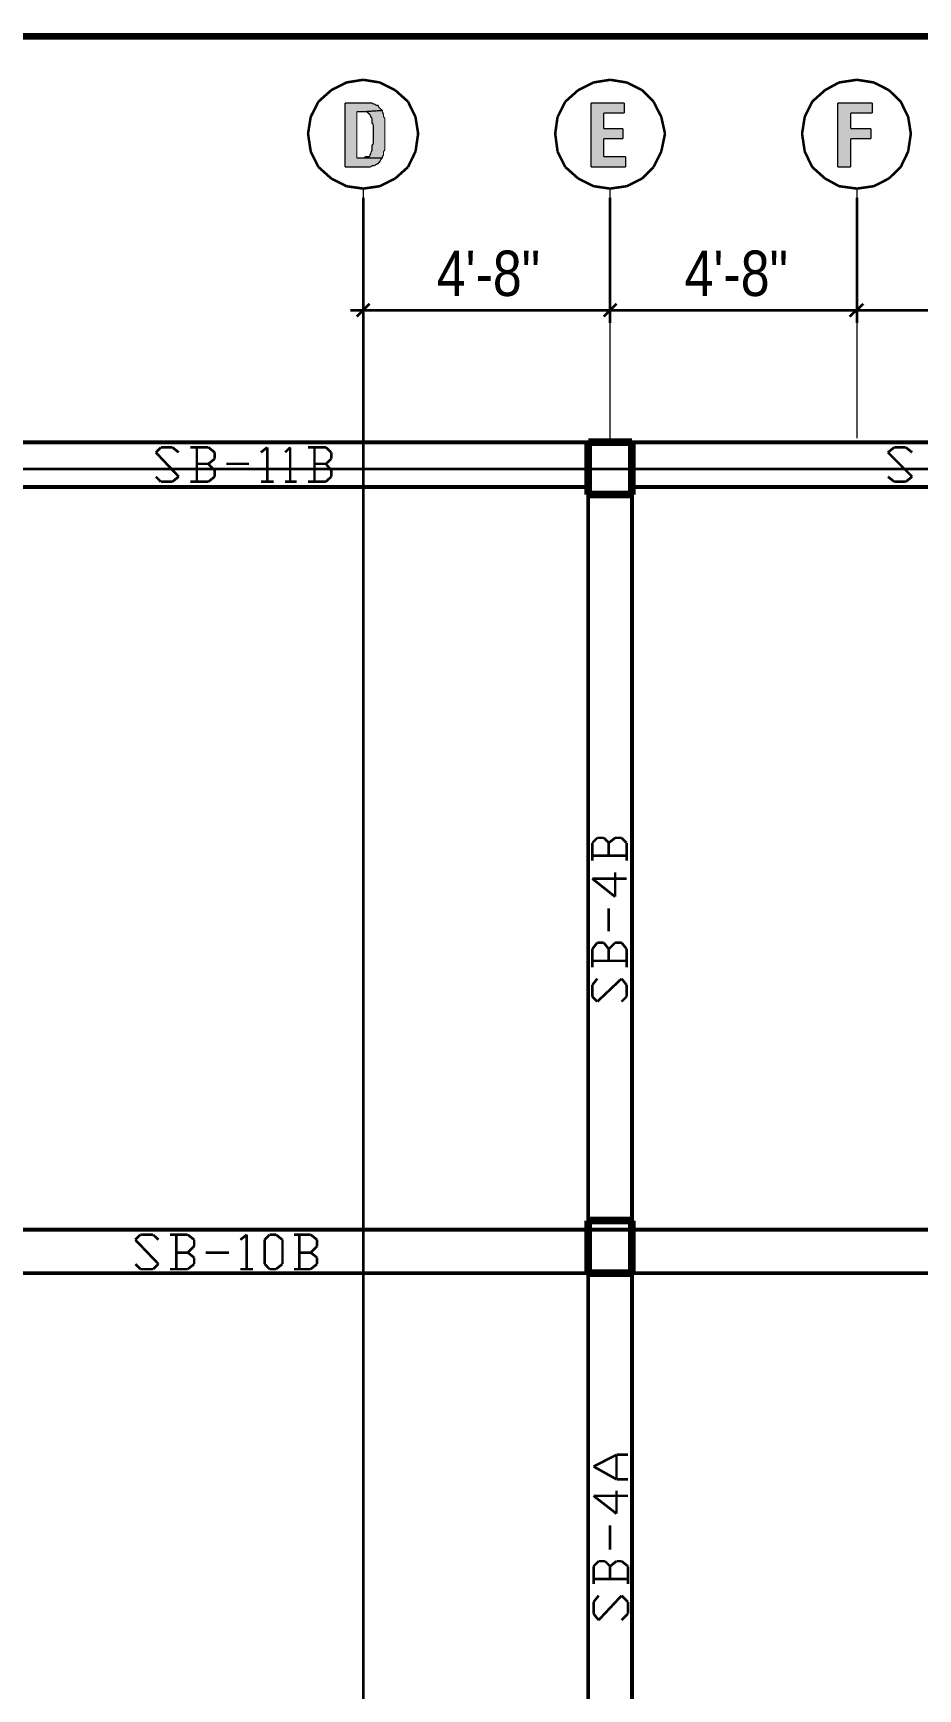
# Model space of a CAD drawing. Header units: millimetres. Extents: x 5 to 350, y 3 to 213.
# Drawn here: x 133.7 to 192.2, y 103.2 to 212.7 of the extents above; entities that cross this region are included whole.
import ezdxf

# ---------------------------------------------------------------- set-up
doc = ezdxf.new("R2010")
doc.units = ezdxf.units.MM
for name, color, linetype in [('H', 251, 'Continuous'), ('P', 255, 'Continuous'), ('T', 255, 'Continuous')]:
    doc.layers.add(name, color=color, linetype=linetype)
doc.styles.get("Standard").update_dxf_attribs({"font": 'arial.ttf'})

msp = doc.modelspace()

# ---------------------------------------------------------------- hatches: boundary and pattern name
at = {"layer": 'H', "linetype": 'Continuous'}
for points in [[(154.34, 203.87), (154.34, 208.104), (156.122, 208.104), (156.21, 208.033), (156.298, 208.033), (156.386, 207.945), (156.545, 207.945), (156.545, 207.857), (156.81, 207.61), (155.452, 207.522), (155.116, 207.522), (155.116, 204.47), (156.81, 204.47), (156.722, 204.382), (156.633, 204.223), (156.457, 204.047), (156.386, 204.047), (156.298, 203.958), (156.122, 203.958), (156.034, 203.87), (154.34, 203.87)], [(170.603, 203.87), (170.603, 208.104), (172.808, 208.104), (172.808, 207.433), (171.45, 207.433), (171.45, 206.41), (172.72, 206.41), (172.72, 205.74), (171.45, 205.74), (171.45, 204.558), (172.896, 204.558), (172.896, 203.87), (170.603, 203.87)], [(186.937, 203.87), (186.937, 208.104), (189.23, 208.104), (189.23, 207.433), (187.784, 207.433), (187.784, 206.41), (189.142, 206.41), (189.142, 205.74), (187.784, 205.74), (187.784, 203.87), (186.937, 203.87)], [(155.61, 204.47), (155.698, 204.558), (155.963, 204.558), (155.963, 204.646), (156.034, 204.717), (156.034, 204.805), (156.122, 204.982), (156.122, 205.317), (156.21, 205.405), (156.21, 206.675), (156.122, 206.763), (156.122, 207.098), (156.034, 207.186), (156.034, 207.257), (155.787, 207.522), (155.452, 207.522), (156.81, 207.61), (156.81, 207.522), (156.88, 207.345), (156.88, 207.186), (156.968, 207.098), (156.968, 204.982), (156.88, 204.893), (156.88, 204.646), (156.81, 204.558), (156.81, 204.47), (155.61, 204.47)]]:
    msp.add_hatch(color=256, dxfattribs=at).paths.add_polyline_path(points)

# ---------------------------------------------------------------- linework, layer by layer
at = {"layer": 'P'}
for points, const_width in [([(5.256, 212.513), (350.273, 212.513)], 0.423), ([(5.256, 212.513), (350.273, 212.513)], 0.423), ([(154.428, 209.462), (153.423, 208.95)], 0.169), ([(155.54, 209.638), (154.428, 209.462)], 0.169), ([(156.633, 209.462), (155.54, 209.638)], 0.169), ([(157.656, 208.95), (156.633, 209.462)], 0.169), ([(170.78, 209.462), (169.757, 208.95)], 0.169), ([(171.873, 209.638), (170.78, 209.462)], 0.169), ([(172.967, 209.462), (171.873, 209.638)], 0.169), ([(173.99, 208.95), (172.967, 209.462)], 0.169), ([(187.025, 209.462), (186.09, 208.95)], 0.169), ([(188.207, 209.638), (187.025, 209.462)], 0.169), ([(189.318, 209.462), (188.207, 209.638)], 0.169), ([(190.324, 208.95), (189.318, 209.462)], 0.169), ([(152.576, 208.192), (152.065, 207.186)], 0.169), ([(153.423, 208.95), (152.576, 208.192)], 0.169), ([(155.61, 208.104), (154.34, 208.104)], 0.085), ([(154.34, 208.104), (154.34, 203.87)], 0.085), ([(155.698, 208.104), (155.61, 208.104)], 0.085), ([(155.875, 208.104), (155.698, 208.104)], 0.085), ([(155.963, 208.104), (155.875, 208.104)], 0.085), ([(156.034, 208.104), (155.963, 208.104)], 0.085), ([(156.122, 208.104), (156.034, 208.104)], 0.085), ([(156.21, 208.033), (156.122, 208.104)], 0.085), ([(156.298, 208.033), (156.21, 208.033)], 0.085), ([(156.386, 207.945), (156.298, 208.033)], 0.085), ([(158.503, 208.192), (157.656, 208.95)], 0.169), ([(158.997, 207.186), (158.503, 208.192)], 0.169), ([(168.91, 208.192), (168.398, 207.186)], 0.169), ([(169.757, 208.95), (168.91, 208.192)], 0.169), ([(172.808, 208.104), (170.603, 208.104)], 0.085), ([(170.603, 208.104), (170.603, 203.87)], 0.085), ([(172.808, 207.433), (172.808, 208.104)], 0.085), ([(174.748, 208.192), (173.99, 208.95)], 0.169), ([(175.26, 207.186), (174.748, 208.192)], 0.169), ([(185.244, 208.192), (184.75, 207.186)], 0.169), ([(186.09, 208.95), (185.244, 208.192)], 0.169), ([(189.23, 208.104), (186.937, 208.104)], 0.085), ([(186.937, 208.104), (186.937, 203.87)], 0.085), ([(189.23, 207.433), (189.23, 208.104)], 0.085), ([(191.1, 208.192), (190.324, 208.95)], 0.169), ([(191.594, 207.186), (191.1, 208.192)], 0.169), ([(152.065, 207.186), (151.888, 206.075)], 0.169), ([(155.116, 204.47), (155.116, 207.522)], 0.085), ([(155.116, 207.522), (155.452, 207.522)], 0.085), ([(156.81, 207.61), (155.452, 207.522)], 0.085), ([(155.452, 207.522), (156.81, 207.61)], 0.085), ([(155.452, 207.522), (155.61, 207.522)], 0.085), ([(155.61, 207.522), (155.698, 207.522)], 0.085), ([(155.698, 207.522), (155.787, 207.522)], 0.085), ([(155.787, 207.522), (155.875, 207.433)], 0.085), ([(155.875, 207.433), (155.963, 207.345)], 0.085), ([(155.963, 207.345), (156.034, 207.257)], 0.085), ([(156.034, 207.257), (156.034, 207.186)], 0.085), ([(156.034, 207.186), (156.122, 207.098)], 0.085), ([(156.122, 207.098), (156.122, 206.922)], 0.085), ([(156.122, 206.922), (156.122, 206.834)], 0.085), ([(156.545, 207.945), (156.386, 207.945)], 0.085), ([(156.545, 207.857), (156.545, 207.945)], 0.085), ([(156.633, 207.768), (156.545, 207.857)], 0.085), ([(156.722, 207.68), (156.633, 207.768)], 0.085), ([(156.81, 207.61), (156.722, 207.68)], 0.085), ([(156.81, 207.522), (156.81, 207.61)], 0.085), ([(156.88, 207.345), (156.81, 207.522)], 0.085), ([(156.88, 207.257), (156.88, 207.345)], 0.085), ([(156.88, 207.186), (156.88, 207.257)], 0.085), ([(156.968, 207.098), (156.88, 207.186)], 0.085), ([(156.968, 207.01), (156.968, 207.098)], 0.085), ([(156.968, 206.922), (156.968, 207.01)], 0.085), ([(156.968, 206.834), (156.968, 206.922)], 0.085), ([(159.173, 206.075), (158.997, 207.186)], 0.169), ([(168.398, 207.186), (168.24, 206.075)], 0.169), ([(171.45, 206.41), (171.45, 207.433)], 0.085), ([(171.45, 207.433), (172.808, 207.433)], 0.085), ([(175.507, 206.075), (175.26, 207.186)], 0.169), ([(184.75, 207.186), (184.573, 206.075)], 0.169), ([(187.784, 206.41), (187.784, 207.433)], 0.085), ([(187.784, 207.433), (189.23, 207.433)], 0.085), ([(191.77, 206.075), (191.594, 207.186)], 0.169), ([(151.888, 206.075), (152.065, 204.893)], 0.169), ([(156.122, 206.834), (156.122, 206.763)], 0.085), ([(156.122, 206.763), (156.21, 206.675)], 0.085), ([(156.21, 206.675), (156.21, 206.587)], 0.085), ([(156.21, 206.587), (156.21, 206.498)], 0.085), ([(156.21, 206.498), (156.21, 206.34)], 0.085), ([(156.21, 206.34), (156.21, 206.163)], 0.085), ([(156.21, 206.163), (156.21, 206.075)], 0.085), ([(156.21, 206.075), (156.21, 205.987)], 0.085), ([(156.21, 205.987), (156.21, 205.916)], 0.085), ([(156.21, 205.916), (156.21, 205.74)], 0.085), ([(156.968, 206.675), (156.968, 206.834)], 0.085), ([(156.968, 206.587), (156.968, 206.675)], 0.085), ([(156.968, 206.41), (156.968, 206.587)], 0.085), ([(156.968, 206.34), (156.968, 206.41)], 0.085), ([(156.968, 206.252), (156.968, 206.34)], 0.085), ([(156.968, 206.075), (156.968, 206.252)], 0.085), ([(156.968, 205.987), (156.968, 206.075)], 0.085), ([(156.968, 205.828), (156.968, 205.987)], 0.085), ([(156.968, 205.652), (156.968, 205.828)], 0.085), ([(158.997, 204.893), (159.173, 206.075)], 0.169), ([(159.173, 206.075), (159.173, 206.075)], 0.169), ([(168.24, 206.075), (168.398, 204.893)], 0.169), ([(172.72, 206.41), (171.45, 206.41)], 0.085), ([(172.72, 205.74), (172.72, 206.41)], 0.085), ([(175.26, 204.893), (175.507, 206.075)], 0.169), ([(175.507, 206.075), (175.507, 206.075)], 0.169), ([(184.573, 206.075), (184.75, 204.893)], 0.169), ([(189.142, 206.41), (187.784, 206.41)], 0.085), ([(189.142, 205.74), (189.142, 206.41)], 0.085), ([(191.594, 204.893), (191.77, 206.075)], 0.169), ([(191.77, 206.075), (191.77, 206.075)], 0.169), ([(152.065, 204.893), (152.576, 203.87)], 0.169), ([(156.034, 204.717), (155.963, 204.646)], 0.085), ([(156.122, 204.982), (156.034, 204.805)], 0.085), ([(156.034, 204.805), (156.034, 204.717)], 0.085), ([(156.21, 205.405), (156.122, 205.317)], 0.085), ([(156.122, 205.317), (156.122, 205.228)], 0.085), ([(156.122, 205.228), (156.122, 205.14)], 0.085), ([(156.122, 205.14), (156.122, 205.07)], 0.085), ([(156.122, 205.07), (156.122, 204.982)], 0.085), ([(156.21, 205.74), (156.21, 205.564)], 0.085), ([(156.21, 205.564), (156.21, 205.493)], 0.085), ([(156.21, 205.493), (156.21, 205.405)], 0.085), ([(156.88, 204.893), (156.968, 204.982)], 0.085), ([(156.88, 204.717), (156.88, 204.893)], 0.085), ([(156.88, 204.646), (156.88, 204.717)], 0.085), ([(156.968, 205.564), (156.968, 205.652)], 0.085), ([(156.968, 205.493), (156.968, 205.564)], 0.085), ([(156.968, 205.317), (156.968, 205.493)], 0.085), ([(156.968, 205.228), (156.968, 205.317)], 0.085), ([(156.968, 205.14), (156.968, 205.228)], 0.085), ([(156.968, 205.07), (156.968, 205.14)], 0.085), ([(156.968, 204.982), (156.968, 205.07)], 0.085), ([(158.503, 203.87), (158.997, 204.893)], 0.169), ([(168.398, 204.893), (168.91, 203.87)], 0.169), ([(171.45, 204.558), (171.45, 205.74)], 0.085), ([(171.45, 205.74), (172.72, 205.74)], 0.085), ([(174.748, 203.87), (175.26, 204.893)], 0.169), ([(184.75, 204.893), (185.244, 203.87)], 0.169), ([(187.784, 203.87), (187.784, 205.74)], 0.085), ([(187.784, 205.74), (189.142, 205.74)], 0.085), ([(191.1, 203.87), (191.594, 204.893)], 0.169), ([(152.576, 203.87), (153.423, 203.112)], 0.169), ([(154.34, 203.87), (155.363, 203.87)], 0.085), ([(155.452, 204.47), (155.116, 204.47)], 0.085), ([(155.116, 204.47), (156.81, 204.47)], 0.085), ([(156.81, 204.47), (155.116, 204.47)], 0.085), ([(155.363, 203.87), (155.452, 203.87)], 0.085), ([(155.61, 204.47), (155.452, 204.47)], 0.085), ([(155.452, 203.87), (155.61, 203.87)], 0.085), ([(155.698, 204.558), (155.61, 204.47)], 0.085), ([(155.61, 203.87), (155.698, 203.87)], 0.085), ([(155.787, 204.558), (155.698, 204.558)], 0.085), ([(155.698, 203.87), (155.875, 203.87)], 0.085), ([(155.963, 204.558), (155.787, 204.558)], 0.085), ([(155.875, 203.87), (155.963, 203.87)], 0.085), ([(155.963, 204.646), (155.963, 204.558)], 0.085), ([(155.963, 203.87), (156.034, 203.87)], 0.085), ([(156.034, 203.87), (156.122, 203.958)], 0.085), ([(156.122, 203.958), (156.21, 203.958)], 0.085), ([(156.21, 203.958), (156.298, 203.958)], 0.085), ([(156.298, 203.958), (156.386, 204.047)], 0.085), ([(156.386, 204.047), (156.457, 204.047)], 0.085), ([(156.457, 204.047), (156.545, 204.135)], 0.085), ([(156.545, 204.135), (156.633, 204.223)], 0.085), ([(156.633, 204.223), (156.722, 204.382)], 0.085), ([(156.722, 204.382), (156.81, 204.47)], 0.085), ([(156.81, 204.558), (156.88, 204.646)], 0.085), ([(156.81, 204.47), (156.81, 204.558)], 0.085), ([(157.656, 203.112), (158.503, 203.87)], 0.169), ([(168.91, 203.87), (169.757, 203.112)], 0.169), ([(170.603, 203.87), (172.896, 203.87)], 0.085), ([(172.896, 204.558), (171.45, 204.558)], 0.085), ([(172.896, 203.87), (172.896, 204.558)], 0.085), ([(173.99, 203.112), (174.748, 203.87)], 0.169), ([(185.244, 203.87), (186.09, 203.112)], 0.169), ([(186.937, 203.87), (187.784, 203.87)], 0.085), ([(190.324, 203.112), (191.1, 203.87)], 0.169), ([(153.423, 203.112), (154.428, 202.6)], 0.169), ([(154.428, 202.6), (155.54, 202.442)], 0.169), ([(155.54, 202.442), (156.633, 202.6)], 0.169), ([(156.633, 202.6), (157.656, 203.112)], 0.169), ([(169.757, 203.112), (170.78, 202.6)], 0.169), ([(170.78, 202.6), (171.873, 202.442)], 0.169), ([(171.873, 202.442), (172.967, 202.6)], 0.169), ([(172.967, 202.6), (173.99, 203.112)], 0.169), ([(186.09, 203.112), (187.025, 202.6)], 0.169), ([(187.025, 202.6), (188.207, 202.442)], 0.169), ([(188.207, 202.442), (189.318, 202.6)], 0.169), ([(189.318, 202.6), (190.324, 203.112)], 0.169), ([(155.54, 201.842), (155.54, 35.384)], 0.169), ([(155.54, 201.842), (155.54, 193.552)], 0.169), ([(155.54, 185.932), (155.54, 202.442)], 0.085), ([(171.873, 201.842), (171.873, 193.552)], 0.169), ([(171.873, 201.842), (171.873, 193.552)], 0.169), ([(171.873, 185.932), (171.873, 202.442)], 0.085), ([(188.207, 201.842), (188.207, 193.552)], 0.169), ([(188.207, 201.842), (188.207, 193.552)], 0.169), ([(188.207, 185.932), (188.207, 202.442)], 0.085), ([(155.963, 194.822), (155.116, 193.975)], 0.169), ([(171.45, 193.975), (172.297, 194.822)], 0.169), ([(172.297, 194.822), (171.45, 193.975)], 0.169), ([(187.713, 193.975), (188.63, 194.822)], 0.169), ([(188.63, 194.822), (187.713, 193.975)], 0.169), ([(154.693, 194.398), (172.72, 194.398)], 0.169), ([(170.938, 194.398), (189.054, 194.398)], 0.169), ([(187.29, 194.398), (219.957, 194.398)], 0.169), ([(126.824, 185.667), (170.427, 185.667)], 0.254), ([(141.817, 184.997), (142.152, 185.332)], 0.169), ([(143.334, 183.392), (141.817, 184.997)], 0.169), ([(142.152, 185.332), (142.91, 185.332)], 0.169), ([(142.91, 185.332), (143.334, 184.997)], 0.169), ([(145.292, 185.332), (144.11, 185.332)], 0.169), ([(144.533, 185.332), (144.533, 183.056)], 0.169), ([(145.715, 184.997), (145.292, 185.332)], 0.169), ([(145.715, 184.573), (145.715, 184.997)], 0.169), ([(148.766, 184.997), (149.19, 185.332)], 0.169), ([(149.19, 185.332), (149.19, 183.056)], 0.169), ([(150.372, 184.997), (150.707, 185.332)], 0.169), ([(150.707, 185.332), (150.707, 183.056)], 0.169), ([(153.07, 185.332), (151.888, 185.332)], 0.169), ([(152.312, 185.332), (152.312, 183.056)], 0.169), ([(153.423, 184.997), (153.07, 185.332)], 0.169), ([(153.423, 184.573), (153.423, 184.997)], 0.169), ([(170.427, 185.667), (173.32, 185.667)], 0.508), ([(170.427, 182.21), (170.427, 185.667)], 0.508), ([(170.427, 185.667), (170.427, 185.667)], 0.508), ([(173.32, 185.667), (173.32, 182.21)], 0.508), ([(173.32, 185.667), (217.593, 185.667)], 0.254), ([(190.253, 184.997), (190.676, 185.332)], 0.169), ([(191.858, 183.392), (190.253, 184.997)], 0.169), ([(190.676, 185.332), (191.435, 185.332)], 0.169), ([(191.435, 185.332), (191.858, 184.997)], 0.169), ([(278.642, 183.903), (76.535, 183.903)], 0.169), ([(145.292, 184.238), (144.533, 184.238)], 0.169), ([(145.292, 184.238), (145.715, 184.573)], 0.169), ([(145.715, 183.815), (145.292, 184.238)], 0.169), ([(146.473, 184.238), (147.99, 184.238)], 0.169), ([(153.07, 184.238), (152.312, 184.238)], 0.169), ([(153.07, 184.238), (153.423, 184.573)], 0.169), ([(153.423, 183.815), (153.07, 184.238)], 0.169), ([(141.817, 183.392), (142.152, 183.056)], 0.169), ([(142.152, 183.056), (142.91, 183.056)], 0.169), ([(142.91, 183.056), (143.334, 183.392)], 0.169), ([(144.11, 183.056), (145.292, 183.056)], 0.169), ([(145.292, 183.056), (145.715, 183.392)], 0.169), ([(145.715, 183.392), (145.715, 183.815)], 0.169), ([(148.766, 183.056), (149.613, 183.056)], 0.169), ([(150.372, 183.056), (151.13, 183.056)], 0.169), ([(151.888, 183.056), (153.07, 183.056)], 0.169), ([(153.07, 183.056), (153.423, 183.392)], 0.169), ([(153.423, 183.392), (153.423, 183.815)], 0.169), ([(190.253, 183.392), (190.676, 183.056)], 0.169), ([(190.676, 183.056), (191.435, 183.056)], 0.169), ([(191.435, 183.056), (191.858, 183.392)], 0.169), ([(126.824, 182.704), (170.427, 182.704)], 0.254), ([(173.32, 182.21), (170.427, 182.21)], 0.508), ([(170.427, 182.21), (170.427, 134.197)], 0.254), ([(173.32, 182.704), (217.593, 182.704)], 0.254), ([(173.32, 182.21), (173.32, 134.197)], 0.254), ([(171.027, 159.508), (170.692, 159.173)], 0.169), ([(170.692, 159.173), (170.692, 157.992)], 0.169), ([(171.45, 159.508), (171.027, 159.508)], 0.169), ([(171.785, 159.173), (171.45, 159.508)], 0.169), ([(172.208, 159.508), (171.785, 159.173)], 0.169), ([(171.785, 159.173), (171.785, 158.327)], 0.169), ([(172.632, 159.508), (172.208, 159.508)], 0.169), ([(172.967, 159.173), (172.632, 159.508)], 0.169), ([(172.967, 157.992), (172.967, 159.173)], 0.169), ([(170.692, 158.327), (172.967, 158.327)], 0.169), ([(172.208, 155.61), (170.692, 156.81)], 0.169), ([(170.692, 156.81), (172.967, 156.81)], 0.169), ([(172.208, 157.233), (172.208, 155.61)], 0.169), ([(171.785, 153.335), (171.785, 154.852)], 0.169), ([(171.027, 152.576), (170.692, 152.153)], 0.169), ([(170.692, 152.153), (170.692, 150.954)], 0.169), ([(171.45, 152.576), (171.027, 152.576)], 0.169), ([(171.785, 152.153), (171.45, 152.576)], 0.169), ([(172.208, 152.576), (171.785, 152.153)], 0.169), ([(171.785, 152.153), (171.785, 151.377)], 0.169), ([(172.632, 152.576), (172.208, 152.576)], 0.169), ([(172.967, 152.153), (172.632, 152.576)], 0.169), ([(172.967, 150.954), (172.967, 152.153)], 0.169), ([(170.692, 151.377), (172.967, 151.377)], 0.169), ([(170.692, 149.772), (171.027, 150.195)], 0.169), ([(172.632, 150.195), (171.027, 148.678)], 0.169), ([(172.967, 149.772), (172.632, 150.195)], 0.169), ([(170.692, 149.013), (170.692, 149.772)], 0.169), ([(171.027, 148.678), (170.692, 149.013)], 0.169), ([(172.632, 148.678), (172.967, 149.013)], 0.169), ([(172.967, 149.013), (172.967, 149.772)], 0.169), ([(80.345, 133.597), (263.402, 133.597)], 0.254), ([(170.427, 134.197), (173.32, 134.197)], 0.508), ([(170.427, 130.722), (170.427, 134.197)], 0.508), ([(170.427, 134.197), (170.427, 134.197)], 0.508), ([(173.32, 134.197), (173.32, 130.722)], 0.508), ([(140.458, 132.927), (140.794, 133.262)], 0.169), ([(141.993, 131.322), (140.458, 132.927)], 0.169), ([(140.794, 133.262), (141.64, 133.262)], 0.169), ([(141.64, 133.262), (141.993, 132.927)], 0.169), ([(143.933, 133.262), (142.752, 133.262)], 0.169), ([(143.175, 133.262), (143.175, 130.986)], 0.169), ([(144.357, 132.927), (143.933, 133.262)], 0.169), ([(143.933, 132.08), (144.357, 132.503)], 0.169), ([(144.357, 132.503), (144.357, 132.927)], 0.169), ([(147.408, 132.927), (147.832, 133.262)], 0.169), ([(147.832, 133.262), (147.832, 130.986)], 0.169), ([(149.013, 132.927), (149.348, 133.262)], 0.169), ([(149.013, 131.322), (149.013, 132.927)], 0.169), ([(149.348, 133.262), (149.772, 133.262)], 0.169), ([(149.772, 133.262), (150.195, 132.927)], 0.169), ([(150.195, 132.927), (150.195, 131.322)], 0.169), ([(152.065, 133.262), (150.954, 133.262)], 0.169), ([(151.306, 133.262), (151.306, 130.986)], 0.169), ([(152.488, 132.927), (152.065, 133.262)], 0.169), ([(152.065, 132.08), (152.488, 132.503)], 0.169), ([(152.488, 132.503), (152.488, 132.927)], 0.169), ([(140.458, 131.322), (140.794, 130.986)], 0.169), ([(141.64, 130.986), (141.993, 131.322)], 0.169), ([(143.933, 132.08), (143.175, 132.08)], 0.169), ([(144.357, 131.745), (143.933, 132.08)], 0.169), ([(143.933, 130.986), (144.357, 131.322)], 0.169), ([(144.357, 131.322), (144.357, 131.745)], 0.169), ([(145.115, 132.08), (146.65, 132.08)], 0.169), ([(149.348, 130.986), (149.013, 131.322)], 0.169), ([(150.195, 131.322), (149.772, 130.986)], 0.169), ([(152.065, 132.08), (151.306, 132.08)], 0.169), ([(152.488, 131.745), (152.065, 132.08)], 0.169), ([(152.065, 130.986), (152.488, 131.322)], 0.169), ([(152.488, 131.322), (152.488, 131.745)], 0.169), ([(77.382, 130.722), (263.402, 130.722)], 0.254), ([(140.794, 130.986), (141.64, 130.986)], 0.169), ([(142.752, 130.986), (143.933, 130.986)], 0.169), ([(147.408, 130.986), (148.255, 130.986)], 0.169), ([(149.772, 130.986), (149.348, 130.986)], 0.169), ([(149.348, 130.986), (149.348, 130.986)], 0.169), ([(150.954, 130.986), (152.065, 130.986)], 0.169), ([(173.32, 130.722), (170.427, 130.722)], 0.508), ([(170.427, 130.722), (170.427, 89.923)], 0.254), ([(173.32, 130.722), (173.32, 89.923)], 0.254), ([(170.78, 117.934), (172.297, 118.71)], 0.169), ([(172.297, 118.71), (173.055, 118.71)], 0.169), ([(172.297, 117.087), (172.297, 118.71)], 0.169), ([(172.297, 117.087), (170.78, 117.934)], 0.169), ([(173.055, 117.087), (172.297, 117.087)], 0.169), ([(172.297, 114.812), (170.78, 115.993)], 0.169), ([(170.78, 115.993), (173.055, 115.993)], 0.169), ([(172.297, 116.328), (172.297, 114.812)], 0.169), ([(171.873, 112.43), (171.873, 114.053)], 0.169), ([(171.115, 111.672), (170.78, 111.337)], 0.169), ([(171.538, 111.672), (171.115, 111.672)], 0.169), ([(171.873, 111.337), (171.538, 111.672)], 0.169), ([(172.297, 111.672), (171.873, 111.337)], 0.169), ([(172.632, 111.672), (172.297, 111.672)], 0.169), ([(173.055, 111.337), (172.632, 111.672)], 0.169), ([(170.78, 111.337), (170.78, 110.155)], 0.169), ([(171.873, 111.337), (171.873, 110.49)], 0.169), ([(173.055, 110.155), (173.055, 111.337)], 0.169), ([(170.78, 110.49), (173.055, 110.49)], 0.169), ([(170.78, 108.973), (171.115, 109.396)], 0.169), ([(170.78, 108.197), (170.78, 108.973)], 0.169), ([(172.632, 109.396), (171.115, 107.774)], 0.169), ([(173.055, 108.973), (172.632, 109.396)], 0.169), ([(173.055, 108.197), (173.055, 108.973)], 0.169), ([(171.115, 107.774), (170.78, 108.197)], 0.169), ([(172.632, 107.774), (173.055, 108.197)], 0.169)]:
    msp.add_lwpolyline(points, dxfattribs=dict(at, const_width=const_width))

# ---------------------------------------------------------------- texts
at = {"layer": 'T', "char_height": 3, "attachment_point": 7}
for insert in [(160.4, 195.3), (176.8, 195.3)]:
    msp.add_mtext('{\\fArial Narrow|b0|i0|c0|p18;4\'-8"}', dxfattribs=dict(at, insert=insert))

doc.saveas('drawing.dxf')
